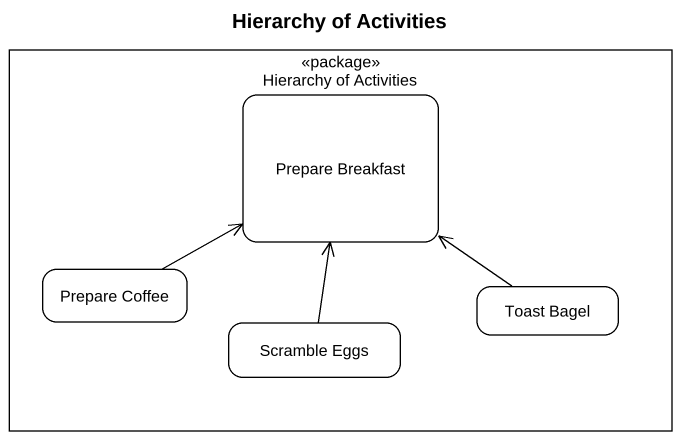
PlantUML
@startuml
title Hierarchy of Activities
hide empty description
state "Hierarchy of Activities" as Hierarchy_of_Activities <<package>> {
  state "Prepare Breakfast" as Prepare_Breakfast
  state "Prepare Coffee" as Prepare_Coffee
  state "Scramble Eggs" as Scramble_Eggs
  state "Toast Bagel" as Toast_Bagel
}
Prepare_Coffee -right-> Prepare_Breakfast
Scramble_Eggs -up-> Prepare_Breakfast
Toast_Bagel -up-> Prepare_Breakfast
@enduml
